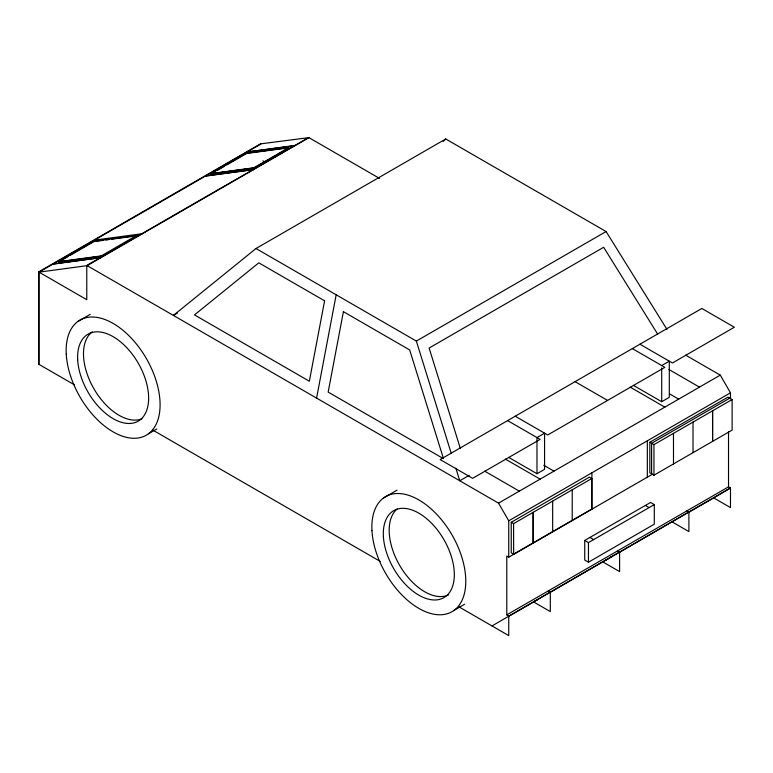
<?xml version="1.0" encoding="UTF-8"?>
<svg xmlns="http://www.w3.org/2000/svg" width="773" height="773" viewBox="0 0 773 773"><rect width="100%" height="100%" fill="white"/><g stroke="black" fill="none" stroke-linecap="round" stroke-linejoin="round"><path stroke-width="1.16" d="M316.582 398.105L336.178 294.803M443.161 141.44L445.741 138.976L606.08 231.542L666.925 329.327M445.741 138.976L256.008 248.51L173.394 315.432L177.577 313.017M491.986 625.927L730.475 487.976L730.475 507.581L713.721 497.909L688.782 512.306M550.318 591.992L533.563 601.916L550.318 611.588L550.318 591.992L548.357 590.862M550.105 592.369L619.608 551.98L617.656 550.849M619.405 552.357L688.898 511.977L686.946 510.847M713.721 497.909L730.475 487.976L728.524 486.845L506.779 614.864L506.779 556.058L508.74 557.188L652.518 474.178M74.498 384.886L38.65 364.189L38.65 271.912L260.385 143.894L308.9 137.633L379.543 178.418M39.046 364.421L39.046 272.144L260.781 144.126M68.043 256.578L58.7 261.97L101.485 256.201M70.121 255.38L94.006 241.582L103.514 240.306M215.3 171.558L211.145 173.964L253.931 168.185L289.247 147.798L245.679 153.566L210.498 173.877L253.293 168.108L288.474 147.788M217.368 170.36L224.643 166.166M226.721 164.968L246.452 153.576M101.099 255.969L136.406 235.581M39.046 272.144L87.165 265.651L308.9 137.633M77.754 321.539L90.277 314.311M148.493 433.759L156.842 428.938M256.008 248.51L416.347 341.086L606.08 231.542M383.447 498.034L397.022 490.198M469.124 475.366L459.771 480.767L455.857 468.177M661.707 365.552L669.302 361.175L669.302 397.332L661.707 401.709L633.348 385.341M536.974 473.723L544.569 469.337L544.569 433.18L536.974 437.566L536.974 473.723L508.624 457.355M87.165 265.651L498.537 503.146L720.272 375.127L730.475 392.81L730.475 398.675M508.74 557.188L508.74 520.828L730.475 392.81M591.77 478.535L513.591 523.63L513.63 554.222L511.243 552.85L511.243 522.277L589.384 477.163L591.77 478.535L591.77 509.107L513.591 554.202M732.118 399.544L653.939 444.639L653.968 475.221L649.832 472.834L649.832 442.262L727.973 397.148L732.118 399.544L732.118 430.107L653.939 475.211M729.731 398.172L651.591 443.287L651.591 473.849M454.186 610.255L464.621 604.225M584.736 540.453L650.566 502.45L654.287 504.595L654.287 524.2L588.456 562.203L584.736 560.058L584.736 540.453L588.456 542.598L654.287 504.595M508.615 616.323L538.733 598.93M605.955 560.125L608.022 558.927M610.09 557.729L612.158 556.541M247.321 151.894L295.45 145.401M246.916 152.126L295.044 145.633M287.74 147.643L244.944 153.412L209.763 173.732L252.558 167.954M205.637 175.954L253.757 169.461M205.347 176.128L253.467 169.635M94.48 240.142L142.599 233.649L134.425 236.132M139.072 235.224L93.62 241.36L58.439 261.67L103.891 255.534M105.891 239.978L109.466 239.504M111.843 239.176L132.048 236.451M53.182 263.98L101.302 257.486M52.902 264.144L101.021 257.651M685.583 355.107L720.272 375.127M639.928 344.217L672.433 362.981L734.35 327.23L701.845 308.466L440.146 459.558L472.641 478.323L540.105 439.373L507.61 420.609M668.877 369.465L699.478 387.138M632.333 348.604L664.838 367.359L547.699 434.986L515.205 416.222M669.515 393.834L678.694 399.139M262.888 160.881L264.965 162.079M630.15 387.109L664.838 407.139M673.476 433.363L673.505 463.945M575.073 381.659L607.568 400.424M649.832 442.262L653.968 444.659M645.368 505.445L649.088 507.59M672.143 521.91L688.898 531.582L688.898 511.977M543.767 465.259L553.97 471.144M572.233 489.811L572.204 520.364M505.426 459.123L540.105 479.144M484.632 471.124L519.321 491.145M589.934 537.448L593.654 539.602M602.853 561.913L619.608 571.585L619.608 551.98M511.243 522.277L513.63 523.65M38.65 271.912L86.769 299.702L86.769 265.419L308.514 137.681M506.779 614.864L508.74 615.994L508.74 635.599L458.563 606.631M152.716 430.049L380.229 561.401M657.678 334.129L603.636 247.283L429.121 348.034L460.379 448.572M498.537 503.146L508.74 520.828M416.347 341.086L451.229 453.287M728.524 431.634L728.524 486.845M693.014 422.077L693.014 452.649M661.707 367.967L661.707 401.709M647.33 440.823L647.33 477.173M591.896 472.825L591.896 509.175M588.456 542.598L588.456 562.203M552.666 501.078L552.666 531.64M141.942 418.802A50.216 28.997 60 0 1 93.697 388.423A50.216 28.997 60 0 1 92.258 331.839M448.649 594.852A50.216 28.997 60 0 1 400.337 566.532A50.216 28.997 60 0 1 397.1 509.011M324.602 300.813L309.345 381.224L194.496 314.911L258.8 262.83L324.602 300.813M343.405 311.674L328.158 392.085L443.489 458.669L409.68 349.937L343.405 311.674M712.58 410.821L712.58 441.393L712.58 410.821M533.157 512.373L533.157 542.946L533.157 512.373M66.256 354.237A66.43 38.35 60 0 0 139.285 437.798A66.43 38.35 60 0 0 133.826 340.922A66.43 38.35 60 0 0 66.256 354.237M77.696 359.947A50.216 28.997 60 0 0 132.898 423.121A50.216 28.997 60 0 0 128.772 349.879A50.216 28.997 60 0 0 77.696 359.947M371.958 530.722A66.43 38.35 60 0 0 444.977 614.293A66.43 38.35 60 0 0 439.518 517.408A66.43 38.35 60 0 0 371.958 530.722M383.389 536.443A50.216 28.997 60 0 0 438.6 599.616A50.216 28.997 60 0 0 434.465 526.374A50.216 28.997 60 0 0 383.389 536.443"/></g></svg>
